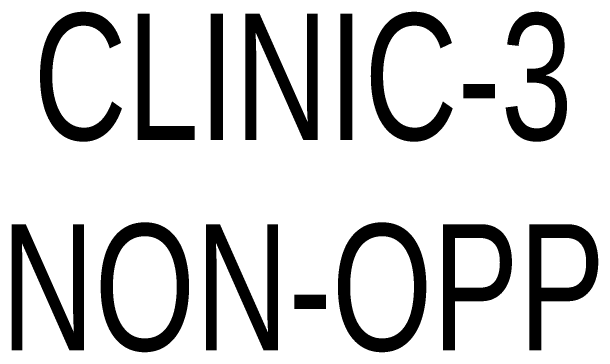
# Model space of a CAD drawing. Header units: feet. Extents: x 3247781 to 3254843, y -5730198 to -5713034.
# Drawn here: x 3251356.7 to 3251821.2, y -5714006.1 to -5713736.5 of the extents above; entities that cross this region are included whole.
import ezdxf

# ---------------------------------------------------------------- set-up
doc = ezdxf.new("R2010")
doc.units = ezdxf.units.FT
doc.header["$LTSCALE"] = 33
doc.header["$MEASUREMENT"] = 0
doc.layers.add('LENS-TEXT', color=31, linetype='Continuous', lineweight=5)
doc.styles.add('LK TXT', font='GILC____.TTF', dxfattribs={"height": 100})

msp = doc.modelspace()

# ---------------------------------------------------------------- texts
at = {"layer": 'LENS-TEXT', "color": 0, "linetype": 'Continuous', "ltscale": 3, "insert": (3251587.45290914, -5713872.004475073), "char_height": 100, "attachment_point": 5, "style": 'LK TXT'}
msp.add_mtext_dynamic_manual_height_columns('CLINIC-3\\PNON-OPP', width=730.5073781448633, gutter_width=0.9999999999999992, heights=[0], dxfattribs=at)

doc.saveas('drawing.dxf')
